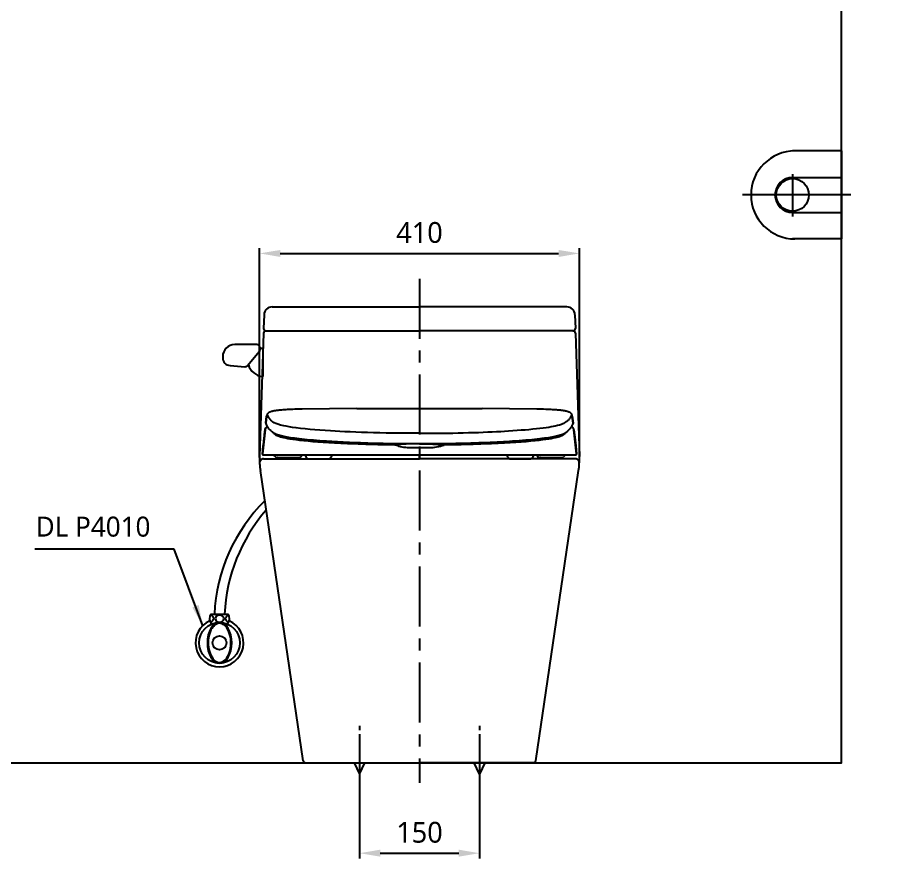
# Model space of a CAD drawing. Extents: x 1148 to 3312, y 113 to 2377.
# Drawn here: x 2210 to 3312, y 193 to 1245 of the extents above; entities that cross this region are included whole.
import ezdxf

# ---------------------------------------------------------------- set-up
doc = ezdxf.new("R2010")
doc.units = 0
doc.header["$LTSCALE"] = 30
doc.header["$MEASUREMENT"] = 0
doc.linetypes.add('CENTER', pattern=[2, 1.25, -0.25, 0.25, -0.25])
doc.layers.get('0').update_dxf_attribs({"linetype": 'CONTINUOUS'})
doc.layers.get('DEFPOINTS').update_dxf_attribs({"linetype": 'CONTINUOUS'})
for name, color, linetype in [('1', 7, 'CONTINUOUS'), ('2', 2, 'CONTINUOUS'), ('3', 3, 'CONTINUOUS'), ('4', 4, 'CONTINUOUS'), ('6', 6, 'CONTINUOUS'), ('CENTER', 2, 'CENTER'), ('FAUCET', 4, 'CONTINUOUS')]:
    doc.layers.add(name, color=color, linetype=linetype)
doc.styles.add('GHS', font='romans', dxfattribs={"bigfont": 'ghs'})
doc.styles.get("Standard").update_dxf_attribs({"font": 'NanumGothic.ttf'})
doc.dimstyles.new('ISO-25', dxfattribs={"dimtxt": 20, "dimasz": 20, "dimexe": 3, "dimexo": 1, "dimgap": 5, "dimtad": 1, "dimtoh": 1, "dimdec": 0, "dimtxsty": 'Standard', "dimcen": 0, "dimclrd": 3, "dimclre": 3, "dimclrt": 2, "dimadec": 0, "dimazin": 0, "dimtfac": 1, "dimtdec": 0, "dimtmove": 0, "dimatfit": 3, "dimfxl": 0, "dimarcsym": 0})
doc.dimstyles.get("Standard").update_dxf_attribs({"dimtxt": 2.7, "dimasz": 2.5, "dimexe": 1.5, "dimexo": 1.5, "dimgap": 1.5, "dimtad": 1, "dimdec": 0, "dimlfac": 10, "dimzin": 0, "dimdsep": 46, "dimtxsty": 'Standard', "dimcen": 0, "dimclrt": 2, "dimadec": 0, "dimazin": 0, "dimtfac": 1, "dimtdec": 0, "dimtmove": 0, "dimatfit": 3, "dimfxl": 0, "dimtolj": 1, "dimtzin": 0, "dimarcsym": 0})

# ---------------------------------------------------------------- blocks, each defined once
blk = doc.blocks.new('*D24')
at = {"layer": '3', "color": 3, "lineweight": -2}
for p, q in [((2512.3, 694.8), (2512.3, 956.3)), ((2538.3, 949.8), (2886.3, 949.8)), ((2912.3, 694.8), (2912.3, 956.3))]:
    blk.add_line(p, q, dxfattribs=at)
at = {"layer": '3', "color": 3}
for points in [[(2538.3, 954.1), (2538.3, 945.4), (2512.3, 949.8)], [(2886.3, 954.1), (2886.3, 945.4), (2912.3, 949.8)]]:
    blk.add_solid(points, dxfattribs=at)
at = {"layer": 'DEFPOINTS', "color": 0}
for p in [(2912.3, 949.8), (2512.3, 692.9), (2912.3, 692.9)]:
    blk.add_point(p, dxfattribs=at)
at = {"layer": '3', "color": 2, "insert": (2712.3, 975.8), "char_height": 26, "attachment_point": 5}
blk.add_mtext('\\A1;410', dxfattribs=at)
blk = doc.blocks.new('*D20')
at = {"color": 3, "lineweight": -2}
for p, q in [((2637.3, 273.4), (2637.3, 193.3)), ((2787.3, 268.1), (2787.3, 193.3)), ((2663.3, 199.8), (2761.3, 199.8))]:
    blk.add_line(p, q, dxfattribs=at)
at = {"color": 3}
for points in [[(2663.3, 204.2), (2663.3, 195.5), (2637.3, 199.8)], [(2761.3, 204.2), (2761.3, 195.5), (2787.3, 199.8)]]:
    blk.add_solid(points, dxfattribs=at)
at = {"layer": 'DEFPOINTS', "color": 0}
for p in [(2637.3, 275.3), (2787.3, 270), (2787.3, 199.8)]:
    blk.add_point(p, dxfattribs=at)
at = {"color": 2, "insert": (2712.3, 225.8), "char_height": 26, "attachment_point": 5}
blk.add_mtext('\\A1;150', dxfattribs=at)
blk = doc.blocks.new('A$C20BB425E')
at = {"color": 2, "ltscale": 50}
for p, q in [((196.4, 63), (196.4, 63)), ((5.3, 53.6), (4.3, 44.7)), ((388.5, 44.7), (387.5, 53.6)), ((3.4, 36.5), (0, 6.2)), ((392.8, 6.2), (389.4, 36.5)), ((1.1, 4.9), (10.3, 4.9)), ((10.3, 4.9), (26.4, 4.9)), ((26.4, 4.9), (95.1, 4.9)), ((95.1, 4.9), (297.7, 4.9)), ((297.7, 4.9), (366.4, 4.9)), ((366.4, 4.9), (382.4, 4.9)), ((382.4, 4.9), (391.7, 4.9))]:
    blk.add_line(p, q, dxfattribs=at)
for points in [[(29.2, 61.5), (27.4, 61.4), (25.5, 61.2), (23.8, 61.1), (22.1, 60.9), (20.9, 60.8), (19.7, 60.6), (18.6, 60.5), (17.8, 60.4), (17.3, 60.3), (17, 60.3), (16.7, 60.2), (16.4, 60.2), (16, 60.1), (15.5, 60.1), (15, 60), (14.4, 59.9), (13.8, 59.7), (13, 59.6), (12.2, 59.4), (11.5, 59.2), (11, 59.1), (10.7, 59), (10.4, 58.9), (10, 58.7), (9.6, 58.6), (9.2, 58.4), (8.9, 58.2), (8.5, 58.1), (8, 57.8), (7.6, 57.5), (7.2, 57.1), (6.8, 56.8), (6.5, 56.4), (6.3, 56.2), (6.1, 55.9), (5.9, 55.5), (5.7, 55), (5.5, 54.4), (5.3, 53.8)], [(6, 55.6), (6.1, 55.2), (6.2, 54.8), (6.4, 54.4), (6.6, 54), (6.7, 53.6), (6.9, 53.3), (7.1, 53), (7.2, 52.6), (7.3, 52.5), (7.4, 52.4), (7.4, 52.2), (7.5, 52.1), (7.6, 52), (7.7, 51.9), (7.7, 51.8), (7.9, 51.5), (8, 51.3), (8.2, 51.1), (8.3, 50.8), (8.5, 50.6), (8.7, 50.3), (8.9, 50.1), (9.1, 49.8), (9.3, 49.5), (9.6, 49.2), (9.8, 49), (10.1, 48.7), (10.4, 48.4), (10.7, 48.1), (11.1, 47.8), (11.5, 47.5), (11.8, 47.2), (12.2, 46.9), (12.6, 46.6), (13.1, 46.3)], [(49.6, 62.2), (47.5, 62.1), (45, 62.1), (42.6, 62), (40.4, 62), (38.2, 61.9), (36.2, 61.8), (34.3, 61.7), (32.5, 61.7), (30.9, 61.6), (29.4, 61.5), (29.2, 61.5)], [(118, 62.8), (83.8, 62.6), (49.6, 62.2)], [(49.6, 62.2), (49.6, 62.2)], [(49.6, 62.2), (49.6, 62.2)], [(49.6, 62.2), (49.6, 62.2)], [(118, 62.8), (157.2, 62.9), (196.4, 63)], [(196.4, 63), (235.6, 62.9), (274.8, 62.8)], [(343.2, 62.2), (309, 62.6), (274.8, 62.8)], [(358.1, 61.8), (356.6, 61.8), (354.2, 61.9), (351.6, 62), (349.5, 62.1), (347.4, 62.1), (345.1, 62.1), (343.2, 62.2)], [(387.5, 53.8), (387.3, 54.6), (387, 55.3), (386.7, 55.9), (386.4, 56.3), (386.2, 56.6), (386, 56.8), (385.8, 57), (385.3, 57.4), (384.8, 57.8), (384.3, 58.1), (383.8, 58.3), (383.5, 58.5), (383, 58.6), (382.6, 58.8), (382.2, 58.9), (381.9, 59), (381.5, 59.1), (381.1, 59.2), (380.6, 59.4), (380.1, 59.5), (379.4, 59.6), (378.9, 59.8), (378.3, 59.9), (377.7, 60), (377.2, 60.1), (376.7, 60.2), (376.3, 60.2), (375.9, 60.3), (375.4, 60.4), (374.8, 60.4), (374.2, 60.5), (373.5, 60.6), (372.8, 60.7), (372, 60.8), (371.1, 60.9), (370.1, 61), (368.9, 61.1), (367.6, 61.2), (366.2, 61.3), (364.6, 61.4), (362.9, 61.5), (361, 61.6), (358.9, 61.7), (358.1, 61.8)], [(386.8, 55.6), (386.8, 55.6), (386.4, 54.4), (385.9, 53.3), (385.3, 52.2), (384.7, 51.2), (384.1, 50.3), (383.5, 49.5), (382.8, 48.8), (382.1, 48.1), (381.3, 47.4), (380.5, 46.8), (379.7, 46.3)], [(4.3, 44.6), (5.3, 53.5)], [(4.3, 44.6), (4.3, 44.4), (4.3, 44.3)], [(4.3, 44.5), (4.3, 44.5), (4.3, 44.4)], [(4.3, 44.3), (4.3, 44.2)], [(4.3, 44.2), (4.4, 44.2), (4.4, 44), (4.5, 43.8), (4.6, 43.6), (4.6, 43.4), (4.7, 43.2), (4.8, 43.1), (4.8, 42.9), (4.9, 42.8), (4.9, 42.7), (5, 42.6), (5, 42.5), (5, 42.4), (5.1, 42.3), (5.1, 42.2), (5.2, 42), (5.3, 41.9), (5.4, 41.7), (5.5, 41.5), (5.6, 41.3), (5.7, 41.1), (5.9, 40.8), (6.1, 40.5), (6.3, 40.2), (6.5, 39.9), (6.7, 39.6), (6.9, 39.3), (7.1, 39), (8.1, 37.7), (9.3, 36.5), (10.5, 35.3), (10.7, 35.1), (11, 34.9), (11.2, 34.6), (11.4, 34.5), (11.6, 34.4), (11.7, 34.2), (11.9, 34.1), (12, 34), (12.2, 33.8), (12.3, 33.7), (12.4, 33.6), (12.5, 33.6), (12.6, 33.5), (12.7, 33.4), (12.8, 33.3), (13, 33.2), (13.1, 33.1), (13.3, 33), (13.5, 32.8), (13.7, 32.7), (14, 32.5), (14.3, 32.4), (14.5, 32.2), (14.8, 32.1), (15, 32), (15.2, 31.9), (15.4, 31.8), (15.6, 31.7), (15.9, 31.6), (16.3, 31.4), (16.8, 31.2), (17.4, 31), (17.9, 30.8), (18.5, 30.6), (19.2, 30.4), (19.8, 30.2), (20.5, 30), (21.9, 29.6), (23.4, 29.2), (25.1, 28.8), (26.8, 28.4), (28.6, 28), (30.6, 27.6), (32.8, 27.2), (35.1, 26.9), (37.6, 26.5), (40.2, 26.1), (43, 25.8), (46, 25.4), (49.2, 25), (52.6, 24.7), (56.1, 24.3), (59.8, 24), (63.7, 23.7), (67.6, 23.3), (71.7, 23), (75.9, 22.7), (80.3, 22.4), (83.6, 22.2), (87, 22), (90.4, 21.8), (93.8, 21.6), (97.4, 21.4), (101.1, 21.2), (104.9, 21), (109.1, 20.8), (113.5, 20.6), (118, 20.4), (122.7, 20.3), (127.4, 20.1), (132, 20), (136.6, 19.8), (141.4, 19.7), (146.2, 19.6), (151, 19.5), (155.9, 19.4), (160.5, 19.3), (165.1, 19.3), (166.5, 19.3), (167.9, 19.2), (169.4, 19.2), (171, 19.2), (172.8, 19.2), (174.8, 19.2), (176.9, 19.2), (179.2, 19.1), (181.7, 19.1), (184.4, 19.1), (187.1, 19.1), (190.1, 19.1), (193.2, 19.1), (196.4, 19.1)], [(5.3, 53.6), (5.3, 53.8)], [(5.3, 53.5), (5.3, 53.6)], [(196.4, 32), (188, 32), (179.6, 32), (171.2, 32.1), (163, 32.2), (154.8, 32.3), (146.8, 32.5), (139, 32.7), (131.3, 32.9), (123.9, 33.1), (116.7, 33.4), (109.8, 33.6), (103.2, 33.9), (97, 34.3), (91, 34.6), (85.2, 35), (78.3, 35.4), (71.8, 35.9), (65.6, 36.4), (59.7, 36.9), (53.4, 37.5), (47.7, 38.1), (42.4, 38.7), (37.7, 39.4), (33.4, 40), (29.8, 40.7), (26.6, 41.4), (22.7, 42.3), (19.4, 43.3), (16.7, 44.2), (14.6, 45.2), (13.1, 46.3)], [(196.4, 32), (203.4, 32), (210.4, 32), (217.4, 32.1), (224.3, 32.1), (231.2, 32.2), (238, 32.3), (244.7, 32.4), (251.2, 32.6), (257.7, 32.8), (264, 32.9), (270.1, 33.1), (276.1, 33.4), (281.8, 33.6), (287.4, 33.8), (292.7, 34.1), (297.9, 34.4), (302.8, 34.7), (307.6, 35), (313.1, 35.3), (318.4, 35.7), (323.5, 36.1), (328.4, 36.5), (333.1, 36.9), (338, 37.4), (342.7, 37.9), (347, 38.3), (351.1, 38.8), (354.8, 39.3), (358.1, 39.8), (361.1, 40.4), (363.8, 40.9), (366.2, 41.4), (369, 42.1), (371.6, 42.7), (373.8, 43.4), (375.8, 44.1), (377.4, 44.8), (378.7, 45.5), (379.7, 46.3)], [(196.4, 19.1), (199.9, 19.1), (203.2, 19.1), (206.3, 19.1), (209.3, 19.1), (212, 19.1), (214.6, 19.1), (216.8, 19.2), (218.9, 19.2), (220.8, 19.2), (222.5, 19.2), (224.1, 19.2), (226.6, 19.3), (229.2, 19.3), (231.7, 19.3), (234.3, 19.4), (236.9, 19.4), (241.8, 19.5), (246.6, 19.6), (251.4, 19.7), (256.2, 19.8), (260.8, 20), (265.4, 20.1), (270.4, 20.3), (275.3, 20.4), (280.1, 20.6), (284.7, 20.8), (289.2, 21), (293.6, 21.3), (297.5, 21.5), (301.4, 21.7), (305.2, 21.9), (308.9, 22.2), (312.5, 22.4), (316.9, 22.7), (321.2, 23), (325.4, 23.4), (329.4, 23.7), (333.2, 24), (336.9, 24.4), (340.3, 24.7), (343.6, 25.1), (346.8, 25.4), (349.8, 25.8), (352.7, 26.1), (355.4, 26.5), (357.9, 26.9), (360.2, 27.3), (362.3, 27.7), (364.2, 28), (366, 28.4), (367.7, 28.8), (369.4, 29.2), (371, 29.6), (372.5, 30.1), (373.9, 30.5), (375.1, 30.9), (376.3, 31.4), (376.7, 31.5), (377.1, 31.7), (377.4, 31.8), (377.7, 32), (377.9, 32.1), (378.1, 32.2), (378.4, 32.3), (378.6, 32.4), (378.8, 32.5), (379, 32.7), (379.2, 32.8), (379.4, 32.9), (379.6, 33.1), (379.8, 33.2), (379.9, 33.3), (380.1, 33.4), (380.2, 33.5), (380.3, 33.5), (380.4, 33.6), (380.5, 33.7), (380.6, 33.8), (380.7, 33.9), (380.8, 34), (381, 34.1), (381.1, 34.3), (381.3, 34.4), (381.4, 34.5), (381.7, 34.8), (382, 35), (382.2, 35.2), (382.5, 35.5), (383.3, 36.3), (384.1, 37.1), (385, 38.1), (385.8, 39.1), (386, 39.5), (386.3, 39.8), (386.5, 40.2), (386.7, 40.5), (386.9, 40.8), (387.1, 41.1), (387.2, 41.3), (387.3, 41.5), (387.4, 41.8), (387.5, 42), (387.6, 42.2), (387.8, 42.4), (387.8, 42.5), (387.9, 42.6), (387.9, 42.7), (388, 42.9), (388, 43), (388.1, 43.2), (388.1, 43.3), (388.2, 43.5), (388.3, 43.7), (388.4, 43.9), (388.4, 44.2), (388.5, 44.2)], [(387.5, 53.6), (387.5, 53.8)], [(387.5, 53.5), (387.5, 53.6)], [(387.5, 53.5), (388.5, 44.6)], [(388.5, 44.8), (388.5, 44.7)], [(388.5, 44.5), (388.5, 44.6), (388.5, 44.8)], [(388.5, 44.7), (388.5, 44.6)], [(388.5, 44.6), (388.5, 44.4), (388.5, 44.2)], [(388.5, 44.2), (388.5, 44.3)], [(0, 6.1), (0.2, 7.7), (0.4, 9.3), (0.5, 10.9), (0.7, 12.4), (0.9, 13.9), (1, 15), (1.1, 16), (1.2, 17.3), (1.4, 18.7), (1.6, 20.3), (1.8, 21.9), (1.9, 23.4), (2.1, 25.1), (2.3, 26.8), (2.5, 28.2), (2.6, 29.7), (2.8, 31.4), (3, 33.1), (3.2, 34.7), (3.4, 36.4)], [(6.1, 40.5), (6, 40.5), (5.8, 40.3), (5.5, 40.1), (5.3, 39.9), (5, 39.7), (4.7, 39.4), (4.4, 39), (4.1, 38.5), (3.8, 38), (3.5, 37.3), (3.4, 36.6)], [(3.4, 36.4), (3.5, 37.2), (3.9, 38), (4.3, 38.8), (5, 39.5), (5.7, 40.1), (6.2, 40.4)], [(16.6, 29.9), (14.5, 31.6), (13, 33.2)], [(379.8, 33.2), (378.2, 31.6), (376.2, 29.9)], [(389.4, 36.4), (389.3, 37.2), (388.9, 38.1), (388.4, 38.8), (387.8, 39.5), (387.1, 40.1), (386.6, 40.4)], [(389.4, 36.6), (389.2, 37.3), (389, 38), (388.7, 38.7), (388.3, 39.1), (388, 39.5), (387.7, 39.8), (387.5, 40), (387.3, 40.2), (386.8, 40.4), (386.7, 40.5)], [(389.4, 36.4), (390.5, 27), (391.7, 16.2), (392.8, 6.1)], [(31.6, 25.2), (29.1, 25.7), (26.7, 26.2), (24.6, 26.7), (22.7, 27.2), (21.1, 27.8), (19.6, 28.3), (18.4, 28.8), (17.4, 29.4), (16.6, 29.9)], [(98.1, 19.3), (90.3, 19.7), (82.9, 20.1), (75.9, 20.6), (69.3, 21), (63.1, 21.5), (57.3, 22), (51.9, 22.5), (47, 23), (42.4, 23.6), (38.4, 24.1), (34.8, 24.6), (31.6, 25.2)], [(361.2, 25.2), (358, 24.6), (354.4, 24.1), (350.4, 23.6), (345.8, 23), (340.9, 22.5), (335.5, 22), (329.7, 21.5), (323.5, 21), (316.8, 20.6), (309.8, 20.1), (302.5, 19.7), (294.7, 19.3)], [(376.2, 29.9), (375.4, 29.3), (374.4, 28.8), (373.1, 28.3), (371.6, 27.7), (369.9, 27.2), (368.1, 26.7), (366, 26.2), (363.7, 25.7), (361.2, 25.2)], [(165.5, 17.3), (160.1, 17.4), (154.7, 17.5), (149.5, 17.6), (144.2, 17.7), (139.1, 17.8), (134.1, 17.9), (129.2, 18.1), (124.3, 18.2), (119.6, 18.4), (115, 18.6), (110.6, 18.7), (106.3, 18.9), (102.1, 19.1), (98.1, 19.3)], [(196.4, 18.9), (195.8, 18.9), (195.1, 18.9), (194.3, 18.9), (193.4, 18.9), (192.5, 18.9), (191.4, 18.8), (190.5, 18.8), (189.8, 18.8), (189.2, 18.8), (188.7, 18.8), (188.4, 18.8), (187.9, 18.8), (187.3, 18.8), (186.7, 18.8), (185.9, 18.7), (185, 18.7), (184.3, 18.7), (183.6, 18.7), (183, 18.7), (182.4, 18.6), (181.7, 18.6), (181, 18.6), (180.2, 18.6), (179.5, 18.5), (178.5, 18.5), (177.5, 18.4), (176.6, 18.4), (175.6, 18.3), (175.3, 18.3), (175, 18.3), (174.7, 18.2), (174.3, 18.2), (174, 18.2), (173.4, 18.1), (172.5, 18.1), (171.8, 18), (171.2, 18), (170.6, 17.9), (170.2, 17.9), (169.9, 17.8), (169.9, 17.8), (169.6, 17.8), (169.3, 17.8), (169, 17.7), (168.7, 17.7), (168.4, 17.7), (166.9, 17.5), (165.5, 17.3)], [(170.5, 15.6), (170.4, 15.7), (170.1, 15.8), (169.8, 16), (169.4, 16.3), (169.1, 16.4), (168.8, 16.5), (168.5, 16.6), (168.2, 16.8), (166.9, 17.1), (165.5, 17.3)], [(196.4, 13.6), (192.7, 13.6), (188.9, 13.6), (185.2, 13.7), (181.6, 13.9), (179.3, 14.1), (177, 14.3), (174.8, 14.7), (172.6, 15.1), (170.5, 15.6)], [(196.4, 18.9), (200.2, 18.9), (204, 18.8), (207.7, 18.7), (211.4, 18.6), (212.6, 18.6), (213.7, 18.5), (214.9, 18.4), (216.1, 18.4), (217.2, 18.3), (218.4, 18.2), (219.7, 18.1), (223.6, 17.8), (227.3, 17.3)], [(222.3, 15.6), (220, 15.1), (217.7, 14.6), (215.3, 14.3), (212.9, 14), (210.5, 13.9), (208.1, 13.7), (204.2, 13.6), (200.3, 13.6), (196.4, 13.6)], [(222.3, 15.6), (222.6, 15.8), (222.9, 16), (223.2, 16.1), (223.5, 16.3), (223.8, 16.4), (224.2, 16.6), (224.6, 16.7), (225, 16.9), (225.6, 17), (226.2, 17.2), (226.7, 17.3), (227.3, 17.3)], [(294.7, 19.3), (290.7, 19.1), (286.5, 18.9), (282.2, 18.7), (277.7, 18.6), (273.2, 18.4), (268.5, 18.2), (263.6, 18.1), (258.7, 17.9), (253.7, 17.8), (248.5, 17.7), (243.3, 17.6), (238.1, 17.5), (232.7, 17.4), (227.3, 17.3)], [(0, 5.7), (0, 5.9), (0, 6.1)], [(0.1, 6), (0, 6.1)], [(0, 5.8), (0, 5.7)], [(0, 5.7), (0.1, 5.5), (0.2, 5.3), (0.3, 5.2)], [(0.1, 5.9), (0.1, 5.5), (0.4, 5.2), (0.7, 5), (0.9, 4.9)], [(0.3, 5.2), (0.5, 5.1), (0.8, 4.9)], [(0.8, 4.9), (0.9, 4.9)], [(0.9, 4.9), (1.1, 4.9)], [(16.6, 2.3), (16.3, 2.5)], [(16.4, 2.5), (16.3, 2.5)], [(16.3, 2.5), (16.4, 2.5)], [(16.4, 2.5), (16.6, 2.3), (17.3, 1.9), (18, 1.6), (18.6, 1.5)], [(18.8, 1.5), (18.5, 1.5)], [(18.6, 1.5), (18.7, 1.5), (18.8, 1.5)], [(18.6, 1.5), (18.8, 1.5), (19, 1.5), (19.3, 1.5), (19.6, 1.5)], [(18.6, 1.5), (18.8, 1.5), (18.8, 1.5)], [(18.8, 1.5), (19, 1.5)], [(19.7, 1.5), (19.5, 1.5)], [(19.7, 1.5), (19.5, 1.5)], [(44.7, 1.5), (44.9, 1.5)], [(44.9, 1.5), (45.2, 1.5), (45.5, 1.5), (45.7, 1.5), (45.8, 1.5)], [(45.8, 1.5), (46.6, 1.7), (47.3, 2), (48, 2.4), (48.1, 2.5)], [(48, 2.4), (48.5, 2.9), (49, 3.4), (49.5, 4.2), (50, 4.9)], [(53.2, 4.9), (53.3, 4.6), (53.7, 3.6), (54.2, 2.7), (54.9, 1.8), (55.4, 1.2)], [(55.4, 1.2), (55.4, 1.2)], [(55.4, 1.2), (55.4, 1.2), (55.4, 1.2)], [(55.4, 1.2), (55.4, 1.2)], [(55.4, 1.2), (55.7, 0.9), (56.4, 0.5), (56.8, 0.3), (57.1, 0.2), (57.5, 0.1), (57.9, 0)], [(55.5, 1.1), (55.4, 1.2)], [(57.9, 0), (58.2, 0), (58.4, 0)], [(82.2, 0), (82.4, 0), (82.6, 0)], [(82.2, 0), (82.4, 0), (82.6, 0)], [(82.4, 0), (82.4, 0), (82.2, 0)], [(82.6, 0), (83, 0.1), (83.4, 0.2), (83.7, 0.3), (84.1, 0.5), (84.4, 0.7), (84.8, 0.9), (85.1, 1.2)], [(85.1, 1.2), (85, 1.1)], [(85.1, 1.2), (85.6, 1.8), (86.3, 2.7), (86.8, 3.6), (87.2, 4.6), (87.3, 4.9)], [(196.4, 0), (196.4, 0.9), (196.4, 2.2), (196.4, 3.4)], [(305.5, 4.9), (305.7, 4.3), (306.1, 3.4), (306.6, 2.5), (307.2, 1.7), (307.7, 1.2)], [(307.7, 1.2), (307.7, 1.2)], [(307.7, 1.2), (308, 0.9), (308.7, 0.5), (309.4, 0.2), (310.1, 0)], [(310.6, 0), (310.4, 0), (310.1, 0)], [(334, 0), (334.3, 0), (334.6, 0), (334.9, 0)], [(334.5, 0), (334.7, 0), (334.9, 0)], [(334.9, 0), (335.7, 0.2), (336, 0.3), (336.4, 0.4), (336.7, 0.6), (337, 0.9), (337.3, 1.1), (337.4, 1.2)], [(337.3, 1.2), (337.9, 1.8), (338.6, 2.7), (339.1, 3.6), (339.5, 4.6), (339.6, 4.9)], [(337.3, 1.1), (337.4, 1.2)], [(337.3, 1.1), (337.3, 1.2)], [(342.8, 4.9), (342.9, 4.7), (343.5, 3.9), (344.1, 3.1), (344.8, 2.4)], [(344.7, 2.5), (344.8, 2.4), (345.5, 2), (346.2, 1.7), (347, 1.5)], [(347, 1.5), (347.1, 1.5), (347.3, 1.5), (347.6, 1.5), (347.9, 1.5)], [(348.1, 1.5), (347.9, 1.5)], [(373.1, 1.5), (373.2, 1.5)], [(373.2, 1.5), (373.5, 1.5), (373.8, 1.5), (374, 1.5), (374.2, 1.5)], [(374.2, 1.5), (374.9, 1.7), (374.9, 1.7)], [(374.9, 1.7), (375.2, 1.8), (375.9, 2.1), (376.4, 2.5)], [(391.7, 4.9), (391.9, 4.9)], [(391.9, 4.9), (392.1, 5), (392.4, 5.2), (392.7, 5.5), (392.7, 5.9)], [(391.9, 4.9), (392.1, 5)], [(392.1, 5), (392.2, 5), (392.5, 5.2), (392.6, 5.4), (392.8, 5.7)], [(392.8, 6.1), (392.7, 6)], [(392.8, 6.2), (392.8, 6.3)], [(392.8, 6.1), (392.8, 6.2)], [(392.8, 5.7), (392.8, 5.9), (392.8, 6.1)]]:
    blk.add_lwpolyline(points, dxfattribs=at)
for centre, major_axis, start_param, end_param in [((1.1, 5.9), (0, 1), 1.466077, 1.570796), ((391.7, 5.9), (0, -1), 1.570796, 1.675516)]:
    blk.add_ellipse(centre, major_axis=major_axis, ratio=0.999757, start_param=start_param, end_param=end_param, dxfattribs=at)
for points in [[(14.4, 4.9), (14.9, 4.1), (15.5, 3.2), (16.3, 2.5)], [(19, 1.5), (19, 1.5), (19, 1.5), (19, 1.5)], [(19.7, 1.5), (19.9, 1.5), (20.2, 1.5), (20.5, 1.5)], [(20.5, 1.5), (22.2, 1.5), (24, 1.5), (25.9, 1.5)], [(25.9, 1.5), (28, 1.5), (32.2, 1.5), (36.4, 1.5), (38.5, 1.5)], [(38.5, 1.5), (40.4, 1.5), (42.2, 1.5), (43.9, 1.5)], [(43.9, 1.5), (44.2, 1.5), (44.5, 1.5), (44.7, 1.5)], [(348.1, 1.5), (348.3, 1.5), (348.6, 1.5), (348.9, 1.5)], [(348.9, 1.5), (350.6, 1.5), (352.4, 1.5), (354.3, 1.5)], [(354.3, 1.5), (356.4, 1.5), (360.6, 1.5), (364.8, 1.5), (366.8, 1.5)], [(366.8, 1.5), (368.8, 1.5), (370.6, 1.5), (372.3, 1.5)], [(372.3, 1.5), (372.6, 1.5), (372.9, 1.5), (373.1, 1.5)], [(378.4, 4.9), (377.9, 4.1), (377.3, 3.2), (376.4, 2.5)], [(58.4, 0), (58.4, 0), (58.5, 0), (58.6, 0)], [(58.6, 0), (58.8, 0), (59.3, 0), (59.9, 0), (60.2, 0)], [(60.2, 0), (60.5, 0), (60.8, 0), (61.2, 0)], [(61.2, 0), (63.1, 0), (65.1, 0), (67, 0)], [(67, 0), (69.1, 0), (73.1, 0), (76.5, 0), (78.1, 0)], [(78.1, 0), (79.5, 0), (80.8, 0), (81.8, 0)], [(81.8, 0), (81.9, 0), (82.1, 0), (82.2, 0)], [(82.2, 0), (82.2, 0), (82.3, 0), (82.3, 0)], [(310.5, 0), (310.5, 0), (310.6, 0), (310.6, 0)], [(310.6, 0), (310.7, 0), (310.8, 0), (311, 0)], [(311, 0), (312, 0), (313.3, 0), (314.7, 0)], [(314.7, 0), (316.3, 0), (319.7, 0), (323.7, 0), (325.8, 0)], [(325.8, 0), (327.7, 0), (329.7, 0), (331.6, 0)], [(331.6, 0), (332, 0), (332.3, 0), (332.6, 0)]]:
    blk.add_open_spline(points, degree=3, dxfattribs=at)
for points, knots in [([(19, 1.5), (19, 1.5), (19.2, 1.5), (19.5, 1.5), (19.7, 1.5)], [0.1249058, 0.1249058, 0.1249058, 0.1249058, 0.5, 1, 1, 1, 1]), ([(44.7, 1.5), (44.9, 1.5), (45.3, 1.5), (45.4, 1.5), (45.4, 1.5)], [0, 0, 0, 0, 0.25, 0.4999954, 0.4999954, 0.4999954, 0.4999954]), ([(196.4, 3.4), (196.4, 3.4), (196.4, 3.9), (196.4, 4.5), (196.4, 4.9)], [0, 0, 0, 0, 0.00250847, 0.03856434, 0.03856434, 0.03856434, 0.03856434]), ([(58.3, 0), (58.3, 0), (58.3, 0), (58.3, 0), (58.4, 0)], [0.3247063, 0.3247063, 0.3247063, 0.3247063, 0.5, 0.6790387, 0.6790387, 0.6790387, 0.6790387]), ([(332.6, 0), (332.9, 0), (333.5, 0), (333.9, 0), (334, 0)], [0, 0, 0, 0, 0.25, 0.4339289, 0.4339289, 0.4339289, 0.4339289]), ([(334, 0), (334.1, 0), (334.3, 0), (334.5, 0), (334.5, 0), (334.5, 0)], [0.4339289, 0.4339289, 0.4339289, 0.4339289, 0.5, 0.75, 0.8336014, 0.8336014, 0.8336014, 0.8336014])]:
    blk.add_open_spline(points, degree=3, knots=knots, dxfattribs=at)

msp = doc.modelspace()

# ---------------------------------------------------------------- linework, layer by layer
at = {"color": 7, "linetype": 'Continuous'}
for p, q in [((2637.3, 359.1), (2637.3, 353.7)), ((2787.3, 359.1), (2787.3, 353.7)), ((2637.3, 348.8), (2637.3, 262.5)), ((2787.3, 348.8), (2787.3, 262.5))]:
    msp.add_line(p, q, dxfattribs=at)
at = {"color": 7}
for p, q in [((2630.8, 312.9), (2637.3, 298.6)), ((2637.3, 298.6), (2643.8, 312.9)), ((2787.3, 298.6), (2780.8, 312.9)), ((2793.8, 312.9), (2787.3, 298.6))]:
    msp.add_line(p, q, dxfattribs=at)
at = {"layer": '1'}
for p, q in [((3178.8, 1048.9), (3178.8, 995.9)), ((3251.5, 1022.9), (3116, 1022.9))]:
    msp.add_line(p, q, dxfattribs=at)
at = {"layer": '3', "color": 7}
for p, q in [((2528, 882.9), (2712.3, 882.9)), ((2896.6, 882.9), (2712.3, 882.9)), ((2518, 873.2), (2517.4, 856)), ((2906.6, 873.2), (2907.2, 856)), ((2517.3, 850), (2512.4, 696)), ((2520.3, 852.9), (2712.3, 852.9)), ((2904.4, 852.9), (2712.3, 852.9)), ((2907.4, 850), (2912.3, 696)), ((2517.4, 692.9), (2712.3, 692.9)), ((2907.2, 692.9), (2712.3, 692.9)), ((2566.9, 315.4), (2513.4, 678.3)), ((2857.7, 315.4), (2911.2, 678.3)), ((2569.9, 312.9), (2712.3, 312.9)), ((2854.7, 312.9), (2712.3, 312.9))]:
    msp.add_line(p, q, dxfattribs=at)
for centre, radius, start, end in [((2528, 872.9), 10, 90, 178.1913), ((2896.6, 872.9), 10, 1.8087, 90), ((2520.3, 849.9), 3, 90, 178.176), ((2520.4, 855.9, 0), 3, 178.176, 270), ((2904.2, 855.9, 0), 3, 270, 1.824), ((2904.4, 849.9), 3, 1.824, 90), ((2612.3, 692.9), 100, 178.176, 188.3955), ((2812.3, 692.9), 100, 351.6045, 1.824), ((2517.4, 687.9), 5, 90, 183.017), ((2907.2, 687.9), 5, 356.983, 90), ((2569.9, 315.9), 3, 188.3955, 270), ((2854.7, 315.9), 3, 270, 351.6045)]:
    msp.add_arc(centre, radius, start, end, dxfattribs=at)
at = {"layer": '4'}
for p, q in [((3239.8, 1077.9), (3178.8, 1077.9)), ((3239.8, 1077.9), (3239.8, 967.9)), ((3178.8, 1044.9), (3239.8, 1044.9)), ((3178.8, 1000.9), (3239.8, 1000.9)), ((3239.8, 967.9), (3178.8, 967.9)), ((2451.8, 498.9), (2456, 498.9)), ((2456, 498.9), (2472.8, 498.9)), ((2451.8, 486.1), (2451.8, 486.9)), ((2451.8, 486.9), (2453.7, 486.9)), ((2453.1, 486.6), (2453.1, 486.9)), ((2470.9, 486.9), (2472.8, 486.9)), ((2471.6, 486.6), (2471.6, 486.9)), ((2472.8, 486.1), (2472.8, 486.9))]:
    msp.add_line(p, q, dxfattribs=at)
for centre, radius in [((3178.8, 1022.9), 20.4), ((2462.3, 462.9), 25.5), ((2462.3, 462.9), 8.62)]:
    msp.add_circle(centre, radius, dxfattribs=at)
for centre, radius, start, end in [((3181.8, 1022.9), 55, 90, 270), ((3178.8, 1022.9), 22, 90, 270), ((2668.3, 489.2), 212.6, 134.6379, 177.4008), ((2681, 489.2), 212.6, 138.9602, 177.4008), ((2459.8, 492.9), 10, 143.1301, 216.8699), ((2464.8, 492.9), 10, 323.1301, 36.8699), ((2462.3, 462.9), 30, 113.9173, 66.0827)]:
    msp.add_arc(centre, radius, start, end, dxfattribs=at)
at = {"layer": '4', "extrusion": (0, 0, -1)}
for centre, start_param, end_param in [((2449.6, 493.1), 1.824119, 4.49897), ((2475.1, 493.1), 4.942097, 7.58465)]:
    msp.add_ellipse(centre, major_axis=(-5.23, 0), ratio=0.866391, start_param=start_param, end_param=end_param, dxfattribs=at)
for centre, major_axis, ratio in [((2462.3, 493.1), (-5.23, 0), 0.866391), ((2462.3, 462.9), (0, 25.5), 0.596529)]:
    msp.add_ellipse(centre, major_axis=major_axis, ratio=ratio, dxfattribs=at)
at = {"layer": '4'}
msp.add_open_spline([(2462.3, 487.4), (2464.4, 487.4), (2466.5, 486.5), (2470.4, 483.3), (2472.2, 480.9), (2474.9, 474.8), (2475.8, 471.3), (2476.7, 463.7), (2476.6, 459.8), (2475.3, 452.5), (2474.2, 449), (2471.2, 443.4), (2469.3, 441.3), (2465.3, 438.6), (2463.2, 438.1), (2459.1, 438.7), (2457, 439.9), (2453.2, 443.7), (2451.6, 446.4), (2449.2, 452.8), (2448.4, 456.5), (2447.9, 464.1), (2448.2, 468), (2449.8, 475.2), (2451.1, 478.4), (2454.4, 483.5), (2456.4, 485.4), (2459.7, 487), (2461, 487.4), (2462.3, 487.4)], degree=3, knots=[0, 0, 0, 0, 0.46111, 0.46111, 0.922219, 0.922219, 1.383329, 1.383329, 1.844439, 1.844439, 2.305549, 2.305549, 2.766658, 2.766658, 3.227768, 3.227768, 3.688878, 3.688878, 4.149988, 4.149988, 4.611097, 4.611097, 5.072207, 5.072207, 5.533317, 5.533317, 5.994427, 5.994427, 6.283185, 6.283185, 6.283185, 6.283185], dxfattribs=at)
at = {"layer": '6'}
msp.add_lwpolyline([(3312.3, 2237.9), (1312.3, 2237.9), (1312.3, 312.9), (3239.8, 312.9), (3239.8, 1312.9)], dxfattribs=at)
at = {"layer": 'CENTER', "color": 2, "linetype": 'CENTER', "ltscale": 2}
msp.add_line((2712.3, 918.2), (2712.3, 287.7), dxfattribs=at)
at = {"layer": 'FAUCET'}
msp.add_line((2508.5, 835.9), (2481.3, 835.9), dxfattribs=at)
at = {"layer": 'FAUCET', "color": 4}
for p, q in [((2513.1, 831.1), (2513.1, 829.7)), ((2516.3, 831.1), (2513.1, 831.1)), ((2516.3, 831.1), (2516.3, 827.9)), ((2516.3, 827.9), (2516.3, 799)), ((2466.3, 820.9), (2466.3, 819.5)), ((2512, 826.6), (2497.7, 809.8)), ((2475.5, 809.5), (2493.9, 808.1)), ((2516.3, 799), (2516.3, 795.9))]:
    msp.add_line(p, q, dxfattribs=at)
at = {"layer": 'FAUCET'}
msp.add_arc((2481.3, 820.9), 15, 90, 180, dxfattribs=at)
at = {"layer": 'FAUCET', "color": 4}
for centre, radius, start, end in [((2508.3, 831.1), 4.78, 0, 92.6026), ((2508.3, 829.7), 4.78, 319.7636, 0), ((2476.3, 819.5), 10, 180, 265.6127), ((2494.1, 812.9), 4.78, 267.3974, 319.7636), ((2518.1, 816.2), 20.5, 195.872, 264.8736)]:
    msp.add_arc(centre, radius, start, end, dxfattribs=at)

# ---------------------------------------------------------------- block references
at = {"layer": '1', "color": 0}
msp.add_blockref('A$C20BB425E', (2515.9, 692.9), dxfattribs=at)

# ---------------------------------------------------------------- texts
at = {"layer": '2', "insert": (2232.4, 608), "char_height": 25, "attachment_point": 4, "style": 'GHS'}
msp.add_mtext('{\\fNanumGothic|b0|i0|c129|p50;DL P4010}', dxfattribs=at)

# ---------------------------------------------------------------- dimensions: what is measured, and where the dimension line sits
at = {"color": 7}
dim = msp.add_linear_dim(base=(2787.3, 199.8), p1=(2637.3, 275.3), p2=(2787.3, 270), text='150', dimstyle='Standard', override={"dimscale": 1.3, "dimtxt": 20, "dimasz": 20, "dimexe": 5, "dimgap": 10, "dimlfac": 1, "dimclrd": 3, "dimclre": 3, "dimarcsym": 1}, dxfattribs=at)
dim.commit()
dim.dimension.update_dxf_attribs({"geometry": '*D20', "text_midpoint": (2712.3, 225.8)})
at = {"layer": '3', "color": 7}
dim = msp.add_linear_dim(base=(2912.3, 949.8), p1=(2512.3, 692.9), p2=(2912.3, 692.9), text='410', dimstyle='Standard', override={"dimscale": 1.3, "dimtxt": 20, "dimasz": 20, "dimexe": 5, "dimgap": 10, "dimlfac": 1, "dimclrd": 3, "dimclre": 3, "dimarcsym": 1}, dxfattribs=at)
dim.commit()
dim.dimension.update_dxf_attribs({"geometry": '*D24', "text_midpoint": (2712.3, 975.8)})

# ---------------------------------------------------------------- leaders
msp.add_leader([(2441.3, 484.3), (2405.7, 579.8), (2231.4, 579.8)], dimstyle='ISO-25', override={"dimscale": 1.3, "dimgap": 5, "dimtad": 0, "dimarcsym": 1})

doc.saveas('drawing.dxf')
